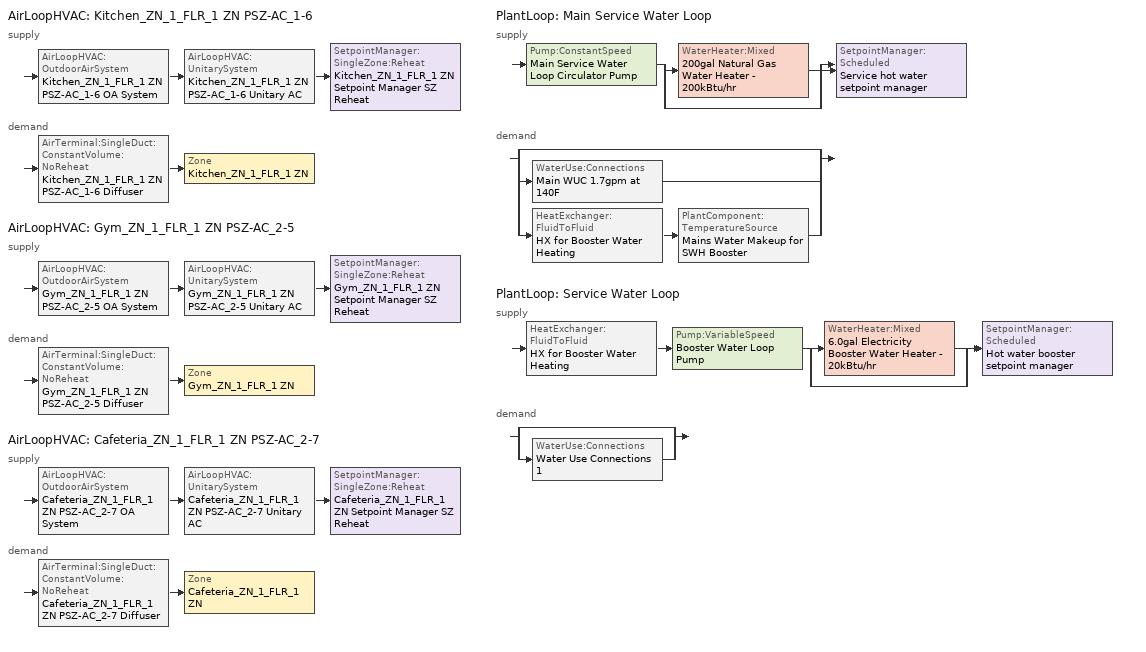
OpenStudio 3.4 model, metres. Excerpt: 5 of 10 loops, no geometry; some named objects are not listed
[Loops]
AirLoopHVAC 'Kitchen_ZN_1_FLR_1 ZN PSZ-AC_1-6'
 supply: AirLoopHVAC:OutdoorAirSystem 'Kitchen_ZN_1_FLR_1 ZN PSZ-AC_1-6 OA System' > AirLoopHVAC:UnitarySystem 'Kitchen_ZN_1_FLR_1 ZN PSZ-AC_1-6 Unitary AC' > SetpointManager:SingleZone:Reheat 'Kitchen_ZN_1_FLR_1 ZN Setpoint Manager SZ Reheat'
 demand: AirTerminal:SingleDuct:ConstantVolume:NoReheat 'Kitchen_ZN_1_FLR_1 ZN PSZ-AC_1-6 Diffuser' > Zone 'Kitchen_ZN_1_FLR_1 ZN'
AirLoopHVAC 'Gym_ZN_1_FLR_1 ZN PSZ-AC_2-5'
 supply: AirLoopHVAC:OutdoorAirSystem 'Gym_ZN_1_FLR_1 ZN PSZ-AC_2-5 OA System' > AirLoopHVAC:UnitarySystem 'Gym_ZN_1_FLR_1 ZN PSZ-AC_2-5 Unitary AC' > SetpointManager:SingleZone:Reheat 'Gym_ZN_1_FLR_1 ZN Setpoint Manager SZ Reheat'
 demand: AirTerminal:SingleDuct:ConstantVolume:NoReheat 'Gym_ZN_1_FLR_1 ZN PSZ-AC_2-5 Diffuser' > Zone 'Gym_ZN_1_FLR_1 ZN'
AirLoopHVAC 'Cafeteria_ZN_1_FLR_1 ZN PSZ-AC_2-7'
 supply: AirLoopHVAC:OutdoorAirSystem 'Cafeteria_ZN_1_FLR_1 ZN PSZ-AC_2-7 OA System' > AirLoopHVAC:UnitarySystem 'Cafeteria_ZN_1_FLR_1 ZN PSZ-AC_2-7 Unitary AC' > SetpointManager:SingleZone:Reheat 'Cafeteria_ZN_1_FLR_1 ZN Setpoint Manager SZ Reheat'
 demand: AirTerminal:SingleDuct:ConstantVolume:NoReheat 'Cafeteria_ZN_1_FLR_1 ZN PSZ-AC_2-7 Diffuser' > Zone 'Cafeteria_ZN_1_FLR_1 ZN'
PlantLoop 'Main Service Water Loop'
 supply: Pump:ConstantSpeed 'Main Service Water Loop Circulator Pump' > split
  | WaterHeater:Mixed '200gal Natural Gas Water Heater - 200kBtu/hr'
  | bypass
  join > SetpointManager:Scheduled 'Service hot water setpoint manager'
 demand: split
  | bypass
  | WaterUse:Connections 'Main WUC 1.7gpm at 140F'
  | HeatExchanger:FluidToFluid 'HX for Booster Water Heating' > PlantComponent:TemperatureSource 'Mains Water Makeup for SWH Booster'
PlantLoop 'Service Water Loop'
 supply: HeatExchanger:FluidToFluid 'HX for Booster Water Heating' > Pump:VariableSpeed 'Booster Water Loop Pump' > split
  | WaterHeater:Mixed '6.0gal Electricity Booster Water Heater - 20kBtu/hr'
  | bypass
  join > SetpointManager:Scheduled 'Hot water booster setpoint manager'
 demand: split
  | bypass
  | WaterUse:Connections 'Water Use Connections 1'
[Sizing:Zone] Zone Cooling Design Supply Air Temperature Input Method=SupplyAirTemperature; Zone Cooling Design Supply Air Temperature {C}=12.7778; Zone Cooling Design Supply Air Temperature Difference {deltaC}=11.11; Zone Heating Design Supply Air Temperature Input Method=SupplyAirTemperature; Zone Heating Design Supply Air Temperature {C}=50; Zone Heating Design Supply Air Temperature Difference {deltaC}=11.11; Zone Cooling Design Supply Air Humidity Ratio {kg-H2O/kg-air}=0.0085; Zone Heating Design Supply Air Humidity Ratio {kg-H2O/kg-air}=0.008; Cooling Design Air Flow Method=DesignDay; Heating Design Air Flow Method=DesignDay; Account for Dedicated Outdoor Air System=No; Dedicated Outdoor Air System Control Strategy=NeutralSupplyAir; Dedicated Outdoor Air Low Setpoint Temperature for Design {C}=autosize; Dedicated Outdoor Air High Setpoint Temperature for Design {C}=autosize
Name | Design Minimum Zone Ventilation Efficiency
Cafeteria_ZN_1_FLR_1 ZN; Gym_ZN_1_FLR_1 ZN; Kitchen_ZN_1_FLR_1 ZN
Mech_ZN_1_FLR_1 ZN | 0.6
[Zone equipment]
Cafeteria_ZN_1_FLR_1 ZN: Cafeteria_ZN_1_FLR_1 ZN PSZ-AC_2-7 Diffuser
Gym_ZN_1_FLR_1 ZN: Gym_ZN_1_FLR_1 ZN PSZ-AC_2-5 Diffuser
Kitchen_ZN_1_FLR_1 ZN: Kitchen_ZN_1_FLR_1 ZN PSZ-AC_1-6 Diffuser, Kitchen_ZN_1_FLR_1 ZN Exhaust Fan
[PlantLoop] Glycol Concentration=0; Plant Loop Volume {m3}=Autocalculate; Load Distribution Scheme=Optimal
Name | Maximum Loop Temperature {C} | Minimum Loop Temperature {C}
Main Service Water Loop | 60 | 10
Service Water Loop
[Sizing:Plant] Loop Type=Heating; Loop Design Temperature Difference {deltaC}=5; Sizing Option=NonCoincident; Zone Timesteps in Averaging Window=1; Coincident Sizing Factor Mode=None
Name | Design Loop Exit Temperature {C}
Main Service Water Loop | 60
Service Water Loop | 82.2222
[SetpointManager:Scheduled] Control Variable=Temperature
Name | Schedule
Service hot water setpoint manager | Service Water Loop Temp - 140F
Hot water booster setpoint manager | Service Water Booster Temp - 180.00000000000006F
[Pump:VariableSpeed]
Booster Water Loop Pump: Rated Pump Head {Pa}=0; Rated Power Consumption {W}=0; Motor Efficiency=1; Minimum Flow Rate {m3/s}=0; Pump Control Type=Continuous; Skin Loss Radiative Fraction=0.5; Design Power Sizing Method=PowerPerFlowPerPressure; Design Electric Power per Unit Flow Rate {W/(m3/s)}=348701.1; Design Shaft Power per Unit Flow Rate per Unit Head {W-s/m3-Pa}=1.28205; Design Minimum Flow Rate Fraction=0
[AirLoopHVAC] Availability Schedule=SchoolPrimary HVACOperationSchd; Design Supply Air Flow Rate {m3/s}=autosize; Design Return Air Flow Fraction of Supply Air Flow=1
Kitchen_ZN_1_FLR_1 ZN PSZ-AC_1-6; Gym_ZN_1_FLR_1 ZN PSZ-AC_2-5; Cafeteria_ZN_1_FLR_1 ZN PSZ-AC_2-7
[Sizing:System] Type of Load to Size On=Sensible; Design Outdoor Air Flow Rate {m3/s}=Autosize; Central Heating Maximum System Air Flow Ratio=1; Preheat Design Temperature {C}=7.22222; Preheat Design Humidity Ratio {kg-H2O/kg-Air}=0.008; Precool Design Temperature {C}=12.7778; Precool Design Humidity Ratio {kg-H2O/kg-Air}=0.008; Central Cooling Design Supply Air Temperature {C}=12.7778; Central Heating Design Supply Air Temperature {C}=50; Sizing Option=Coincident; 100% Outdoor Air in Cooling=No; 100% Outdoor Air in Heating=No; Central Cooling Design Supply Air Humidity Ratio {kg-H2O/kg-Air}=0.0085; Central Heating Design Supply Air Humidity Ratio {kg-H2O/kg-Air}=0.008; Cooling Design Air Flow Method=DesignDay; Heating Design Air Flow Method=DesignDay; System Outdoor Air Method=ZoneSum; Zone Maximum Outdoor Air Fraction=1; Cooling Supply Air Flow Rate Per Floor Area {m3/s-m2}=0.00996765; Cooling Fraction of Autosized Cooling Supply Air Flow Rate=1; Cooling Supply Air Flow Rate Per Unit Cooling Capacity {m3/s-W}=3.94755e-05; Heating Supply Air Flow Rate Per Floor Area {m3/s-m2}=0.00996765; Heating Fraction of Autosized Heating Supply Air Flow Rate=1; Heating Fraction of Autosized Cooling Supply Air Flow Rate=1; Heating Supply Air Flow Rate Per Unit Heating Capacity {m3/s-W}=3.15882e-05; Cooling Design Capacity Method=CoolingDesignCapacity; Cooling Design Capacity {W}=autosize; Cooling Design Capacity Per Floor Area {W/m2}=234.7; Fraction of Autosized Cooling Design Capacity=1; Heating Design Capacity Method=HeatingDesignCapacity; Heating Design Capacity {W}=autosize; Heating Design Capacity Per Floor Area {W/m2}=157; Fraction of Autosized Heating Design Capacity=1; Central Cooling Capacity Control Method=OnOff; Occupant Diversity=autosize
Kitchen_ZN_1_FLR_1 ZN PSZ-AC_1-6; Gym_ZN_1_FLR_1 ZN PSZ-AC_2-5; Cafeteria_ZN_1_FLR_1 ZN PSZ-AC_2-7
[Coil:Cooling:DX:TwoSpeed] Availability Schedule=Always On Discrete; Rated High Speed Total Cooling Capacity {W}=Autosize; Rated High Speed Sensible Heat Ratio=Autosize; Rated High Speed COP {W/W}=3; Rated High Speed Air Flow Rate {m3/s}=Autosize; Unit Internal Static Air Pressure {Pa}=773.3; Rated Low Speed Total Cooling Capacity {W}=Autosize; Rated Low Speed Sensible Heat Ratio=0.69; Rated Low Speed COP {W/W}=3; Condenser Type=AirCooled; Minimum Outdoor Dry-Bulb Temperature for Compressor Operation {C}=-25; High Speed Evaporative Condenser Effectiveness=0; High Speed Evaporative Condenser Air Flow Rate {m3/s}=Autosize; High Speed Evaporative Condenser Pump Rated Power Consumption {W}=Autosize; Low Speed Evaporative Condenser Effectiveness=0; Low Speed Evaporative Condenser Air Flow Rate {m3/s}=Autosize; Low Speed Evaporative Condenser Pump Rated Power Consumption {W}=Autosize; Basin Heater Capacity {W/K}=10; Basin Heater Setpoint Temperature {C}=2
Name | Total Cooling Capacity Function of Temperature Curve | Total Cooling Capacity Function of Flow Fraction Curve | Energy Input Ratio Function of Temperature Curve | Energy Input Ratio Function of Flow Fraction Curve | Part Load Fraction Correlation Curve | Low Speed Total Cooling Capacity Function of Temperature Curve | Low Speed Energy Input Ratio Function of Temperature Curve
Kitchen_ZN_1_FLR_1 ZN PSZ-AC_1-6 2spd DX AC Clg Coil | Curve Biquadratic 21 | Curve Quadratic 16 | Curve Biquadratic 22 | Curve Quadratic 17 | Curve Quadratic 18 | Curve Biquadratic 23 | Curve Biquadratic 24
Gym_ZN_1_FLR_1 ZN PSZ-AC_2-5 2spd DX AC Clg Coil | Curve Biquadratic 29 | Curve Quadratic 22 | Curve Biquadratic 30 | Curve Quadratic 23 | Curve Quadratic 24 | Curve Biquadratic 31 | Curve Biquadratic 32
Cafeteria_ZN_1_FLR_1 ZN PSZ-AC_2-7 2spd DX AC Clg Coil | Curve Biquadratic 37 | Curve Quadratic 28 | Curve Biquadratic 38 | Curve Quadratic 29 | Curve Quadratic 30 | Curve Biquadratic 39 | Curve Biquadratic 40
[Controller:OutdoorAir] Minimum Outdoor Air Flow Rate {m3/s}=autosize; Maximum Outdoor Air Flow Rate {m3/s}=Autosize; Economizer Control Type=NoEconomizer; Economizer Control Action Type=ModulateFlow; Economizer Maximum Limit Dry-Bulb Temperature {C}=28; Economizer Maximum Limit Enthalpy {J/kg}=64000; Lockout Type=NoLockout; Minimum Limit Type=FixedMinimum; Minimum Outdoor Air Schedule=SchoolPrimary MinOA_MotorizedDamper_Sched; High Humidity Control=No; Heat Recovery Bypass Control Type=BypassWhenWithinEconomizerLimits
Name | Controller Mechanical Ventilation
Kitchen_ZN_1_FLR_1 ZN PSZ-AC_1-6 OA System Controller | Controller Mechanical Ventilation 1
Gym_ZN_1_FLR_1 ZN PSZ-AC_2-5 OA System Controller | Controller Mechanical Ventilation 2
Cafeteria_ZN_1_FLR_1 ZN PSZ-AC_2-7 OA System Controller | Controller Mechanical Ventilation 3
[Controller:MechanicalVentilation] Availability Schedule=Always On Discrete
Controller Mechanical Ventilation 1; Controller Mechanical Ventilation 2; Controller Mechanical Ventilation 3
[AirLoopHVAC:OutdoorAirSystem]
Name | Controller
Kitchen_ZN_1_FLR_1 ZN PSZ-AC_1-6 OA System | Kitchen_ZN_1_FLR_1 ZN PSZ-AC_1-6 OA System Controller
Gym_ZN_1_FLR_1 ZN PSZ-AC_2-5 OA System | Gym_ZN_1_FLR_1 ZN PSZ-AC_2-5 OA System Controller
Cafeteria_ZN_1_FLR_1 ZN PSZ-AC_2-7 OA System | Cafeteria_ZN_1_FLR_1 ZN PSZ-AC_2-7 OA System Controller
[SetpointManager:SingleZone:Reheat] Minimum Supply Air Temperature {C}=12.7778; Maximum Supply Air Temperature {C}=50
Name | Control Zone
Kitchen_ZN_1_FLR_1 ZN Setpoint Manager SZ Reheat | Kitchen_ZN_1_FLR_1 ZN
Gym_ZN_1_FLR_1 ZN Setpoint Manager SZ Reheat | Gym_ZN_1_FLR_1 ZN
Cafeteria_ZN_1_FLR_1 ZN Setpoint Manager SZ Reheat | Cafeteria_ZN_1_FLR_1 ZN
[Coil:Heating:Gas] Availability Schedule=Always On Discrete; Gas Burner Efficiency=0.8; Nominal Capacity {W}=AutoSize; Parasitic Electric Load {W}=0; Parasitic Gas Load {W}=0
Kitchen_ZN_1_FLR_1 ZN PSZ-AC_1-6 Gas Htg Coil; Gym_ZN_1_FLR_1 ZN PSZ-AC_2-5 Gas Htg Coil; Cafeteria_ZN_1_FLR_1 ZN PSZ-AC_2-7 Gas Htg Coil
[Coil:Heating:Electric] Availability Schedule=Always Off Discrete; Efficiency=1; Nominal Capacity {W}=0
Kitchen_ZN_1_FLR_1 ZN PSZ-AC_1-6 No Heat; Gym_ZN_1_FLR_1 ZN PSZ-AC_2-5 No Heat; Cafeteria_ZN_1_FLR_1 ZN PSZ-AC_2-7 No Heat
[Fan:OnOff] Availability Schedule=Always On Discrete; Fan Total Efficiency=0.54; Pressure Rise {Pa}=622.722; Maximum Flow Rate {m3/s}=autosize; Motor Efficiency=0.9; Motor In Airstream Fraction=1
Name | Fan Power Ratio Function of Speed Ratio Curve | Fan Efficiency Ratio Function of Speed Ratio Curve
Kitchen_ZN_1_FLR_1 ZN PSZ-AC_1-6 Fan | Fan On Off Power Curve | Fan On Off Efficiency Curve
Gym_ZN_1_FLR_1 ZN PSZ-AC_2-5 Fan | Fan On Off Power Curve 1 | Fan On Off Efficiency Curve 1
Cafeteria_ZN_1_FLR_1 ZN PSZ-AC_2-7 Fan | Fan On Off Power Curve 2 | Fan On Off Efficiency Curve 2
[AirLoopHVAC:UnitarySystem] Control Type=Load; Dehumidification Control Type=None; Availability Schedule=SchoolPrimary HVACOperationSchd; Fan Placement=DrawThrough; Supply Air Fan Operating Mode Schedule=SchoolPrimary HVACOperationSchd; DX Heating Coil Sizing Ratio=1; Use DOAS DX Cooling Coil=No; DOAS DX Cooling Coil Leaving Minimum Air Temperature {C}=2; Latent Load Control=SensibleOnlyLoadControl; Supply Air Flow Rate During Cooling Operation {m3/s}=Autosize; Supply Air Flow Rate During Heating Operation {m3/s}=Autosize; Supply Air Flow Rate When No Cooling or Heating is Required {m3/s}=Autosize; Maximum Supply Air Temperature {C}=80; Maximum Outdoor Dry-Bulb Temperature for Supplemental Heater Operation {C}=21; Maximum Cycling Rate {cycles/hr}=2.5; Heat Pump Time Constant {s}=60; Fraction of On-Cycle Power Use=0.01; Heat Pump Fan Delay Time {s}=60; Ancilliary On-Cycle Electric Power {W}=0; Ancilliary Off-Cycle Electric Power {W}=0
Name | Controlling Zone or Thermostat Location | Supply Fan | Heating Coil | Cooling Coil | Supplemental Heating Coil
Kitchen_ZN_1_FLR_1 ZN PSZ-AC_1-6 Unitary AC | Kitchen_ZN_1_FLR_1 ZN | Kitchen_ZN_1_FLR_1 ZN PSZ-AC_1-6 Fan | Kitchen_ZN_1_FLR_1 ZN PSZ-AC_1-6 Gas Htg Coil | Kitchen_ZN_1_FLR_1 ZN PSZ-AC_1-6 2spd DX AC Clg Coil | Kitchen_ZN_1_FLR_1 ZN PSZ-AC_1-6 No Heat
Gym_ZN_1_FLR_1 ZN PSZ-AC_2-5 Unitary AC | Gym_ZN_1_FLR_1 ZN | Gym_ZN_1_FLR_1 ZN PSZ-AC_2-5 Fan | Gym_ZN_1_FLR_1 ZN PSZ-AC_2-5 Gas Htg Coil | Gym_ZN_1_FLR_1 ZN PSZ-AC_2-5 2spd DX AC Clg Coil | Gym_ZN_1_FLR_1 ZN PSZ-AC_2-5 No Heat
Cafeteria_ZN_1_FLR_1 ZN PSZ-AC_2-7 Unitary AC | Cafeteria_ZN_1_FLR_1 ZN | Cafeteria_ZN_1_FLR_1 ZN PSZ-AC_2-7 Fan | Cafeteria_ZN_1_FLR_1 ZN PSZ-AC_2-7 Gas Htg Coil | Cafeteria_ZN_1_FLR_1 ZN PSZ-AC_2-7 2spd DX AC Clg Coil | Cafeteria_ZN_1_FLR_1 ZN PSZ-AC_2-7 No Heat
[AirTerminal:SingleDuct:ConstantVolume:NoReheat] Availability Schedule=Always On Discrete; Maximum Air Flow Rate {m3/s}=AutoSize
Kitchen_ZN_1_FLR_1 ZN PSZ-AC_1-6 Diffuser; Gym_ZN_1_FLR_1 ZN PSZ-AC_2-5 Diffuser; Cafeteria_ZN_1_FLR_1 ZN PSZ-AC_2-7 Diffuser
[Fan:ZoneExhaust]
Kitchen_ZN_1_FLR_1 ZN Exhaust Fan: Availability Schedule=SchoolPrimary Kitchen_Exhaust_SCH; Fan Total Efficiency=0.6; Pressure Rise {Pa}=0; Maximum Flow Rate {m3/s}=2.12376; Flow Fraction Schedule=SchoolSecondary Kitchen_Exhaust_SCH_DCV; System Availability Manager Coupling Mode=Decoupled; Balanced Exhaust Fraction Schedule=SchoolSecondary Kitchen Exhaust Fan Balanced Exhaust Fraction Schedule
[Refrigeration:System]
RefrSystem - Primary School: Refrigeration Condenser=Refrigeration Condenser Air Cooled 1; Minimum Condensing Temperature {C}=21; Refrigeration System Working Fluid Type=R404a; Suction Temperature Control Type=ConstantSuctionTemperature; Suction Piping Zone=Kitchen_ZN_1_FLR_1 ZN
[Refrigeration:Case]
Case Primary School: Availability Schedule=Always On Discrete; Zone=Kitchen_ZN_1_FLR_1 ZN; Rated Ambient Temperature {C}=23.8889; Rated Ambient Relative Humidity {percent}=55; Rated Total Cooling Capacity per Unit Length {W/m}=734; Rated Latent Heat Ratio=0.08; Rated Runtime Fraction=0.85; Case Length {m}=3.66; Case Operating Temperature {C}=2; Latent Case Credit Curve Type=CaseTemperatureMethod; Latent Case Credit Curve=Refrigeration Case Latent Credit Curve; Standard Case Fan Power per Unit Length {W/m}=15.7143; Operating Case Fan Power per Unit Length {W/m}=15.7143; Standard Case Lighting Power per Unit Length {W/m}=33; Installed Case Lighting Power per Unit Length {W/m}=33; Case Lighting Schedule=SchoolPrimary walkin_occ_lght_SCH; Fraction of Lighting Energy to Case=1; Anti-Sweat Heater Control Type=None; Humidity at Zero Anti-Sweat Heater Energy {percent}=0; Case Height {m}=1.5; Fraction of Anti-Sweat Heater Energy to Case=0.2; Case Defrost Power per Unit Length {W/m}=0; Case Defrost Type=None; Case Defrost Schedule=Refrigeration Defrost Schedule; Case Defrost Drip-Down Schedule=Refrigeration Defrost Schedule 1; Defrost Energy Correction Curve Type=None; Under Case HVAC Return Air Fraction=0.05; Refrigerated Case Restocking Schedule=SchoolPrimary Kitchen_ZN_1_FLR_1_Case:2_SELFCONTAINEDDISPLAYCASE_CaseStockingSched; Case Credit Fraction Schedule=Refrigeration Case Credit Schedule; Design Evaporator Temperature or Brine Inlet Temperature {C}=-5.56
[Refrigeration:WalkIn]
Walk-In Primary School: Availability Schedule=Always On Discrete; Rated Coil Cooling Capacity {W}=2686.44; Operating Temperature {C}=-23; Rated Cooling Source Temperature {C}=-28.3333; Rated Total Heating Power {W}=0; Rated Cooling Coil Fan Power {W}=249.978; Rated Circulation Fan Power {W}=0; Rated Total Lighting Power {W}=120.78; Lighting Schedule=SchoolSecondary BLDG_LIGHT_SCH; Defrost Type=Electric; Defrost Control Type=TimeSchedule; Defrost Schedule=Refrigeration Defrost Schedule 2; Defrost Drip-Down Schedule=Refrigeration Defrost Schedule 3; Defrost Power {W}=1500.6; Temperature Termination Defrost Fraction to Ice=0.7; Restocking Schedule=SchoolSecondary Kitchen_ZN_1_FLR_1_Case:1_WALKINFREEZER_WalkInStockingSched; Insulated Floor Surface Area {m2}=11.1484; Insulated Floor U-Value {W/m2-K}=0.207; WalkIn Zone Boundary 1=Refrigeration Walk In Zone Boundary 1
[Refrigeration:WalkIn:ZoneBoundary]
Refrigeration Walk In Zone Boundary 1: Zone=Kitchen_ZN_1_FLR_1 ZN; Total Insulated Surface Area Facing Zone {m2}=43.4; Insulated Surface U-Value Facing Zone {W/m2-K}=0.235; Area of Stocking Doors Facing Zone {m2}=2; Height of Stocking Doors Facing Zone {m}=2; Stocking Door Opening Schedule Name Facing Zone=door_wi_sched; Stocking Door Opening Protection Type Facing Zone=StripCurtain
[Refrigeration:Condenser:AirCooled]
Refrigeration Condenser Air Cooled 1: Rated Effective Total Heat Rejection Rate Curve=Curve Linear 1; Rated Subcooling Temperature Difference {deltaC}=0; Condenser Fan Speed Control Type=Fixed; Rated Fan Power {W}=946.525; Minimum Fan Air Flow Ratio=0.1
[EnergyManagementSystem:Sensor] Output Variable or Output Meter=Zone Lights Electricity Rate
Name | Output Variable or Output Meter Index Key
Cafeteria_ZN_1_FLR_1ZN_LSr | Cafeteria_ZN_1_FLR_1 ZN
Gym_ZN_1_FLR_1ZN_LSr | Gym_ZN_1_FLR_1 ZN
Kitchen_ZN_1_FLR_1ZN_LSr | Kitchen_ZN_1_FLR_1 ZN
Mech_ZN_1_FLR_1ZN_LSr | Mech_ZN_1_FLR_1 ZN
[EnergyManagementSystem:Program]
SET_Lobby_ZN_1_FLR_1ZN_Light_EMS_Program: SET Lobby_ZN_1_FLR_1ZN_LSr_IP=0.093*Lobby_ZN_1_FLR_1ZN_LSr/Lobby_ZN_1_FLR_1ZN_Area; IF (Business_Sensor <= 0) && (Lobby_ZN_1_FLR_1ZN_LSr_IP >= 0.02); SET Lobby_ZN_1_FLR_1ZN_Light1_Actuator = 0.02*Lobby_ZN_1_FLR_1ZN_Area/0.09290304; ELSE; SET Lobby_ZN_1_FLR_1ZN_Light1_Actuator = NULL; ENDIF
SET_Main_Corridor_ZN_1_FLR_1ZN_Light_EMS_Program: SET Main_Corridor_ZN_1_FLR_1ZN_LSr_IP=0.093*Main_Corridor_ZN_1_FLR_1ZN_LSr/Main_Corridor_ZN_1_FLR_1ZN_Area; IF (Business_Sensor <= 0) && (Main_Corridor_ZN_1_FLR_1ZN_LSr_IP >= 0.02); SET Main_Corridor_ZN_1_FLR_1ZN_Light1_Actuator = 0.02*Main_Corridor_ZN_1_FLR_1ZN_Area/0.09290304; ELSE; SET Main_Corridor_ZN_1_FLR_1ZN_Light1_Actuator = NULL; ENDIF
SET_Mech_ZN_1_FLR_1ZN_Light_EMS_Program: SET Mech_ZN_1_FLR_1ZN_LSr_IP=0.093*Mech_ZN_1_FLR_1ZN_LSr/Mech_ZN_1_FLR_1ZN_Area; IF (Business_Sensor <= 0) && (Mech_ZN_1_FLR_1ZN_LSr_IP >= 0.02); SET Mech_ZN_1_FLR_1ZN_Light1_Actuator = 0.02*Mech_ZN_1_FLR_1ZN_Area/0.09290304; ELSE; SET Mech_ZN_1_FLR_1ZN_Light1_Actuator = NULL; ENDIF
SET_Mult_Class_1_Pod_1_ZN_1_FLR_1ZN_Light_EMS_Program: SET Mult_Class_1_Pod_1_ZN_1_FLR_1ZN_LSr_IP=0.093*Mult_Class_1_Pod_1_ZN_1_FLR_1ZN_LSr/Mult_Class_1_Pod_1_ZN_1_FLR_1ZN_Area; IF (Business_Sensor <= 0) && (Mult_Class_1_Pod_1_ZN_1_FLR_1ZN_LSr_IP >= 0.02); SET Mult_Class_1_Pod_1_ZN_1_FLR_1ZN_Light1_Actuator = 0.02*Mult_Class_1_Pod_1_ZN_1_FLR_1ZN_Area/0.09290304; ELSE; SET Mult_Class_1_Pod_1_ZN_1_FLR_1ZN_Light1_Actuator = NULL; ENDIF
SET_Mult_Class_1_Pod_2_ZN_1_FLR_1ZN_Light_EMS_Program: SET Mult_Class_1_Pod_2_ZN_1_FLR_1ZN_LSr_IP=0.093*Mult_Class_1_Pod_2_ZN_1_FLR_1ZN_LSr/Mult_Class_1_Pod_2_ZN_1_FLR_1ZN_Area; IF (Business_Sensor <= 0) && (Mult_Class_1_Pod_2_ZN_1_FLR_1ZN_LSr_IP >= 0.02); SET Mult_Class_1_Pod_2_ZN_1_FLR_1ZN_Light1_Actuator = 0.02*Mult_Class_1_Pod_2_ZN_1_FLR_1ZN_Area/0.09290304; ELSE; SET Mult_Class_1_Pod_2_ZN_1_FLR_1ZN_Light1_Actuator = NULL; ENDIF
SET_Mult_Class_1_Pod_3_ZN_1_FLR_1ZN_Light_EMS_Program: SET Mult_Class_1_Pod_3_ZN_1_FLR_1ZN_LSr_IP=0.093*Mult_Class_1_Pod_3_ZN_1_FLR_1ZN_LSr/Mult_Class_1_Pod_3_ZN_1_FLR_1ZN_Area; IF (Business_Sensor <= 0) && (Mult_Class_1_Pod_3_ZN_1_FLR_1ZN_LSr_IP >= 0.02); SET Mult_Class_1_Pod_3_ZN_1_FLR_1ZN_Light1_Actuator = 0.02*Mult_Class_1_Pod_3_ZN_1_FLR_1ZN_Area/0.09290304; ELSE; SET Mult_Class_1_Pod_3_ZN_1_FLR_1ZN_Light1_Actuator = NULL; ENDIF
SET_Mult_Class_2_Pod_1_ZN_1_FLR_1ZN_Light_EMS_Program: SET Mult_Class_2_Pod_1_ZN_1_FLR_1ZN_LSr_IP=0.093*Mult_Class_2_Pod_1_ZN_1_FLR_1ZN_LSr/Mult_Class_2_Pod_1_ZN_1_FLR_1ZN_Area; IF (Business_Sensor <= 0) && (Mult_Class_2_Pod_1_ZN_1_FLR_1ZN_LSr_IP >= 0.02); SET Mult_Class_2_Pod_1_ZN_1_FLR_1ZN_Light1_Actuator = 0.02*Mult_Class_2_Pod_1_ZN_1_FLR_1ZN_Area/0.09290304; ELSE; SET Mult_Class_2_Pod_1_ZN_1_FLR_1ZN_Light1_Actuator = NULL; ENDIF
SET_Mult_Class_2_Pod_2_ZN_1_FLR_1ZN_Light_EMS_Program: SET Mult_Class_2_Pod_2_ZN_1_FLR_1ZN_LSr_IP=0.093*Mult_Class_2_Pod_2_ZN_1_FLR_1ZN_LSr/Mult_Class_2_Pod_2_ZN_1_FLR_1ZN_Area; IF (Business_Sensor <= 0) && (Mult_Class_2_Pod_2_ZN_1_FLR_1ZN_LSr_IP >= 0.02); SET Mult_Class_2_Pod_2_ZN_1_FLR_1ZN_Light1_Actuator = 0.02*Mult_Class_2_Pod_2_ZN_1_FLR_1ZN_Area/0.09290304; ELSE; SET Mult_Class_2_Pod_2_ZN_1_FLR_1ZN_Light1_Actuator = NULL; ENDIF
SET_Mult_Class_2_Pod_3_ZN_1_FLR_1ZN_Light_EMS_Program: SET Mult_Class_2_Pod_3_ZN_1_FLR_1ZN_LSr_IP=0.093*Mult_Class_2_Pod_3_ZN_1_FLR_1ZN_LSr/Mult_Class_2_Pod_3_ZN_1_FLR_1ZN_Area; IF (Business_Sensor <= 0) && (Mult_Class_2_Pod_3_ZN_1_FLR_1ZN_LSr_IP >= 0.02); SET Mult_Class_2_Pod_3_ZN_1_FLR_1ZN_Light1_Actuator = 0.02*Mult_Class_2_Pod_3_ZN_1_FLR_1ZN_Area/0.09290304; ELSE; SET Mult_Class_2_Pod_3_ZN_1_FLR_1ZN_Light1_Actuator = NULL; ENDIF
SET_Offices_ZN_1_FLR_1ZN_Light_EMS_Program: SET Offices_ZN_1_FLR_1ZN_LSr_IP=0.093*Offices_ZN_1_FLR_1ZN_LSr/Offices_ZN_1_FLR_1ZN_Area; IF (Business_Sensor <= 0) && (Offices_ZN_1_FLR_1ZN_LSr_IP >= 0.02); SET Offices_ZN_1_FLR_1ZN_Light1_Actuator = 0.02*Offices_ZN_1_FLR_1ZN_Area/0.09290304; ELSE; SET Offices_ZN_1_FLR_1ZN_Light1_Actuator = NULL; ENDIF
[EnergyManagementSystem:ProgramCallingManager]
Transformer_Load_Prog_Manager: AfterPredictorAfterHVACManagers; Transformer_Load_Prog
Mains_Water_Prg_Mgr: BeginTimestepBeforePredictor; Mains_Water_Prg
SET_Bath_ZN_1_FLR_1 ZN_Light_EMS_Program_Manager: AfterPredictorAfterHVACManagers; SET_Bath_ZN_1_FLR_1ZN_Light_EMS_Program
SET_Cafeteria_ZN_1_FLR_1 ZN_Light_EMS_Program_Manager: AfterPredictorAfterHVACManagers; SET_Cafeteria_ZN_1_FLR_1ZN_Light_EMS_Program
SET_Computer_Class_ZN_1_FLR_1 ZN_Light_EMS_Program_Manager: AfterPredictorAfterHVACManagers; SET_Computer_Class_ZN_1_FLR_1ZN_Light_EMS_Program
SET_Corner_Class_1_Pod_1_ZN_1_FLR_1 ZN_Light_EMS_Program_Manager: AfterPredictorAfterHVACManagers; SET_Corner_Class_1_Pod_1_ZN_1_FLR_1ZN_Light_EMS_Program
SET_Corner_Class_1_Pod_2_ZN_1_FLR_1 ZN_Light_EMS_Program_Manager: AfterPredictorAfterHVACManagers; SET_Corner_Class_1_Pod_2_ZN_1_FLR_1ZN_Light_EMS_Program
SET_Corner_Class_1_Pod_3_ZN_1_FLR_1 ZN_Light_EMS_Program_Manager: AfterPredictorAfterHVACManagers; SET_Corner_Class_1_Pod_3_ZN_1_FLR_1ZN_Light_EMS_Program
SET_Corner_Class_2_Pod_1_ZN_1_FLR_1 ZN_Light_EMS_Program_Manager: AfterPredictorAfterHVACManagers; SET_Corner_Class_2_Pod_1_ZN_1_FLR_1ZN_Light_EMS_Program
SET_Corner_Class_2_Pod_2_ZN_1_FLR_1 ZN_Light_EMS_Program_Manager: AfterPredictorAfterHVACManagers; SET_Corner_Class_2_Pod_2_ZN_1_FLR_1ZN_Light_EMS_Program
SET_Corner_Class_2_Pod_3_ZN_1_FLR_1 ZN_Light_EMS_Program_Manager: AfterPredictorAfterHVACManagers; SET_Corner_Class_2_Pod_3_ZN_1_FLR_1ZN_Light_EMS_Program
SET_Corridor_Pod_1_ZN_1_FLR_1 ZN_Light_EMS_Program_Manager: AfterPredictorAfterHVACManagers; SET_Corridor_Pod_1_ZN_1_FLR_1ZN_Light_EMS_Program
SET_Corridor_Pod_2_ZN_1_FLR_1 ZN_Light_EMS_Program_Manager: AfterPredictorAfterHVACManagers; SET_Corridor_Pod_2_ZN_1_FLR_1ZN_Light_EMS_Program
SET_Corridor_Pod_3_ZN_1_FLR_1 ZN_Light_EMS_Program_Manager: AfterPredictorAfterHVACManagers; SET_Corridor_Pod_3_ZN_1_FLR_1ZN_Light_EMS_Program
SET_Gym_ZN_1_FLR_1 ZN_Light_EMS_Program_Manager: AfterPredictorAfterHVACManagers; SET_Gym_ZN_1_FLR_1ZN_Light_EMS_Program
SET_Kitchen_ZN_1_FLR_1 ZN_Light_EMS_Program_Manager: AfterPredictorAfterHVACManagers; SET_Kitchen_ZN_1_FLR_1ZN_Light_EMS_Program
SET_Library_Media_Center_ZN_1_FLR_1 ZN_Light_EMS_Program_Manager: AfterPredictorAfterHVACManagers; SET_Library_Media_Center_ZN_1_FLR_1ZN_Light_EMS_Program
SET_Lobby_ZN_1_FLR_1 ZN_Light_EMS_Program_Manager: AfterPredictorAfterHVACManagers; SET_Lobby_ZN_1_FLR_1ZN_Light_EMS_Program
SET_Main_Corridor_ZN_1_FLR_1 ZN_Light_EMS_Program_Manager: AfterPredictorAfterHVACManagers; SET_Main_Corridor_ZN_1_FLR_1ZN_Light_EMS_Program
SET_Mech_ZN_1_FLR_1 ZN_Light_EMS_Program_Manager: AfterPredictorAfterHVACManagers; SET_Mech_ZN_1_FLR_1ZN_Light_EMS_Program
SET_Mult_Class_1_Pod_1_ZN_1_FLR_1 ZN_Light_EMS_Program_Manager: AfterPredictorAfterHVACManagers; SET_Mult_Class_1_Pod_1_ZN_1_FLR_1ZN_Light_EMS_Program
SET_Mult_Class_1_Pod_2_ZN_1_FLR_1 ZN_Light_EMS_Program_Manager: AfterPredictorAfterHVACManagers; SET_Mult_Class_1_Pod_2_ZN_1_FLR_1ZN_Light_EMS_Program
SET_Mult_Class_1_Pod_3_ZN_1_FLR_1 ZN_Light_EMS_Program_Manager: AfterPredictorAfterHVACManagers; SET_Mult_Class_1_Pod_3_ZN_1_FLR_1ZN_Light_EMS_Program
SET_Mult_Class_2_Pod_1_ZN_1_FLR_1 ZN_Light_EMS_Program_Manager: AfterPredictorAfterHVACManagers; SET_Mult_Class_2_Pod_1_ZN_1_FLR_1ZN_Light_EMS_Program
SET_Mult_Class_2_Pod_2_ZN_1_FLR_1 ZN_Light_EMS_Program_Manager: AfterPredictorAfterHVACManagers; SET_Mult_Class_2_Pod_2_ZN_1_FLR_1ZN_Light_EMS_Program
SET_Mult_Class_2_Pod_3_ZN_1_FLR_1 ZN_Light_EMS_Program_Manager: AfterPredictorAfterHVACManagers; SET_Mult_Class_2_Pod_3_ZN_1_FLR_1ZN_Light_EMS_Program
SET_Offices_ZN_1_FLR_1 ZN_Light_EMS_Program_Manager: AfterPredictorAfterHVACManagers; SET_Offices_ZN_1_FLR_1ZN_Light_EMS_Program
[EnergyManagementSystem:OutputVariable]
Wired_LTG: EMS Variable=Wired_LTG; Type of Data in Variable=Summed; Update Frequency=ZoneTimeStep; Units=J
[ElectricLoadCenter:Transformer]
Transformer_1: Availability Schedule=Always On Discrete; Transformer Usage=PowerInFromGrid; Rated Capacity {VA}=112500; Phase=3; Conductor Material=Aluminum; Full Load Temperature Rise {C}=150; Fraction of Eddy Current Losses=0.1; Performance Input Method=NominalEfficiency; Nameplate Efficiency=0.987; Per Unit Load for Nameplate Efficiency=0.35; Reference Temperature for Nameplate Efficiency {C}=75; Consider Transformer Loss for Utility Cost=Yes; Meter Name 1=Wired_LTG_Electricity; Meter Name 2=InteriorEquipment:Electricity
[Pump:ConstantSpeed]
Main Service Water Loop Circulator Pump: Rated Flow Rate {m3/s}=autosize; Rated Pump Head {Pa}=29891; Rated Power Consumption {W}=autosize; Motor Efficiency=0.3; Fraction of Motor Inefficiencies to Fluid Stream=0; Pump Control Type=Intermittent; Design Power Sizing Method=PowerPerFlowPerPressure; Design Electric Power per Unit Flow Rate {W/(m3/s)}=348701.1; Design Shaft Power per Unit Flow Rate per Unit Head {W-s/m3-Pa}=1.28205
[WaterHeater:Mixed] Deadband Temperature Difference {deltaC}=2; Heater Control Type=Cycle; Off Cycle Parasitic Heat Fraction to Tank=0.8; Use Side Effectiveness=1; Source Side Effectiveness=1; Use Side Design Flow Rate {m3/s}=autosize; Source Side Design Flow Rate {m3/s}=autosize; Indirect Water Heating Recovery Time {hr}=1.5; Source Side Flow Control Mode=IndirectHeatPrimarySetpoint
Name | Tank Volume {m3} | Setpoint Temperature Schedule | Maximum Temperature Limit {C} | Heater Maximum Capacity {W} | Heater Fuel Type | Heater Thermal Efficiency | Off Cycle Parasitic Fuel Consumption Rate {W} | Off Cycle Parasitic Fuel Type | On Cycle Parasitic Fuel Consumption Rate {W} | On Cycle Parasitic Fuel Type | Ambient Temperature Indicator | Ambient Temperature Thermal Zone | Off Cycle Loss Coefficient to Ambient Temperature {W/K} | On Cycle Loss Coefficient to Ambient Temperature {W/K} | Ambient Temperature Schedule
200gal Natural Gas Water Heater - 200kBtu/hr | 0.757082 | Service Water Loop Temp - 140F | 60 | 58614.2 | NaturalGas | 0.78 | 970.33 | NaturalGas | 970.33 | NaturalGas | ThermalZone | Mech_ZN_1_FLR_1 ZN | 6 | 6
6.0gal Electricity Booster Water Heater - 20kBtu/hr | 0.0227125 | Service Water Booster Temp - 180.00000000000006F | 82.2222 | 6000.04 | Electricity | 1 | 0 | Electricity | 0 | Electricity | Schedule |  | 1.053 | 1.053 | Water Heater Ambient Temp Schedule - 71.6
[WaterHeater:Sizing] Design Mode=PeakDraw; Time Storage Can Meet Peak Draw {hr}=0.538503; Time for Tank Recovery {hr}=0; Nominal Tank Volume for Autosizing Plant Connections {m3}=1
200gal Natural Gas Water Heater - 200kBtu/hr; 6.0gal Electricity Booster Water Heater - 20kBtu/hr
[WaterUse:Connections] Drain Water Heat Exchanger Type=None; Drain Water Heat Exchanger Destination=Plant
Name | Water Use Equipment Name 1
Main WUC 1.7gpm at 140F | Main Service Water Use 1.7gpm at 140F
Water Use Connections 1 | Booster Water Fixture - 1.0 gpm at 180F
[WaterUse:Equipment:Definition]
Name | Peak Flow Rate {m3/s} | Target Temperature Schedule | Sensible Fraction Schedule | Latent Fraction Schedule
Main Service Water Use Def 1.7gpm | 0.000107253 | Mixed Water At Faucet Temp - 140F | Fraction Sensible - 0.2 | Fraction Latent - 0.05
Booster Water Fixture Def - 1.0 gpm | 6.30902e-05 | Mixed Water At Faucet Temp - 180F
[WaterUse:Equipment] Flow Rate Fraction Schedule=SchoolPrimary BLDG_SWH_SCH
Name | Water Use Equipment Definition
Main Service Water Use 1.7gpm at 140F | Main Service Water Use Def 1.7gpm
Booster Water Fixture - 1.0 gpm at 180F | Booster Water Fixture Def - 1.0 gpm
[HeatExchanger:FluidToFluid]
HX for Booster Water Heating: Loop Demand Side Design Flow Rate {m3/s}=autosize; Loop Supply Side Design Flow Rate {m3/s}=autosize; Heat Exchange Model Type=Ideal; Heat Exchanger U-Factor Times Area Value {W/K}=autosize; Control Type=UncontrolledOn; Minimum Temperature Difference to Activate Heat Exchanger {deltaC}=0.01; Heat Transfer Metering End Use Type=LoopToLoop; Component Override Cooling Control Temperature Mode=Loop; Sizing Factor=1; Operation Minimum Temperature Limit {C}=0; Operation Maximum Temperature Limit {C}=100
[PlantComponent:TemperatureSource]
Mains Water Makeup for SWH Booster: Design Volume Flow Rate {m3/s}=autosize; Temperature Specification Type=Scheduled; Source Temperature {C}=8; Source Temperature Schedule=Mains Water Temperature
[EnergyManagementSystem:Actuator]
Name | Actuated Component | Actuated Component Type | Actuated Component Control Type
Mains_Water_Temp_Act | Mains Water Temperature | Schedule:Constant | Schedule Value
Bath_ZN_1_FLR_1ZN_Light1_Actuator | PrimarySchool Restroom Lights | Lights | Electricity Rate
Cafeteria_ZN_1_FLR_1ZN_Light1_Actuator | PrimarySchool Cafeteria Lights | Lights | Electricity Rate
Computer_Class_ZN_1_FLR_1ZN_Light1_Actuator | PrimarySchool ComputerRoom Lights | Lights | Electricity Rate
Corner_Class_1_Pod_1_ZN_1_FLR_1ZN_Light1_Actuator; Corner_Class_1_Pod_2_ZN_1_FLR_1ZN_Light1_Actuator; Corner_Class_1_Pod_3_ZN_1_FLR_1ZN_Light1_Actuator; Corner_Class_2_Pod_1_ZN_1_FLR_1ZN_Light1_Actuator; Corner_Class_2_Pod_2_ZN_1_FLR_1ZN_Light1_Actuator; Corner_Class_2_Pod_3_ZN_1_FLR_1ZN_Light1_Actuator; Mult_Class_1_Pod_1_ZN_1_FLR_1ZN_Light1_Actuator | PrimarySchool Classroom Lights | Lights | Electricity Rate
Corridor_Pod_1_ZN_1_FLR_1ZN_Light1_Actuator; Corridor_Pod_2_ZN_1_FLR_1ZN_Light1_Actuator; Corridor_Pod_3_ZN_1_FLR_1ZN_Light1_Actuator; Main_Corridor_ZN_1_FLR_1ZN_Light1_Actuator | PrimarySchool Corridor Lights | Lights | Electricity Rate
Gym_ZN_1_FLR_1ZN_Light1_Actuator | PrimarySchool Gym Lights | Lights | Electricity Rate
Kitchen_ZN_1_FLR_1ZN_Light1_Actuator | PrimarySchool Kitchen Lights | Lights | Electricity Rate
Library_Media_Center_ZN_1_FLR_1ZN_Light1_Actuator | PrimarySchool Library Lights | Lights | Electricity Rate
Lobby_ZN_1_FLR_1ZN_Light1_Actuator | PrimarySchool Lobby Lights | Lights | Electricity Rate
Mech_ZN_1_FLR_1ZN_Light1_Actuator | PrimarySchool Mechanical Lights | Lights | Electricity Rate
[EnergyManagementSystem:InternalVariable] Internal Data Type=Zone Floor Area
Name | Internal Data Index Key
Cafeteria_ZN_1_FLR_1ZN_Area | Cafeteria_ZN_1_FLR_1 ZN
Gym_ZN_1_FLR_1ZN_Area | Gym_ZN_1_FLR_1 ZN
Kitchen_ZN_1_FLR_1ZN_Area | Kitchen_ZN_1_FLR_1 ZN
Mech_ZN_1_FLR_1ZN_Area | Mech_ZN_1_FLR_1 ZN
[Schedule:Constant]
Name | Value
Always On Discrete | 1
Always Off Discrete | 0
Mains Water Temperature | 10
[Schedule:Ruleset]
Name | Default Day Schedule | Summer Design Day Schedule | Winter Design Day Schedule
SchoolPrimary HVACOperationSchd | SchoolPrimary HVACOperationSchd Default | SchoolPrimary HVACOperationSchd Summer Design Day | SchoolPrimary HVACOperationSchd Winter Design Day
SchoolPrimary MinOA_MotorizedDamper_Sched | SchoolPrimary MinOA_MotorizedDamper_Sched Default | SchoolPrimary MinOA_MotorizedDamper_Sched Summer Design Day | SchoolPrimary MinOA_MotorizedDamper_Sched Winter Design Day
SchoolPrimary Kitchen_Exhaust_SCH | SchoolPrimary Kitchen_Exhaust_SCH Default | SchoolPrimary Kitchen_Exhaust_SCH Summer Design Day | SchoolPrimary Kitchen_Exhaust_SCH Winter Design Day
SchoolSecondary Kitchen_Exhaust_SCH_DCV | SchoolSecondary Kitchen_Exhaust_SCH_DCV Default | SchoolSecondary Kitchen_Exhaust_SCH_DCV Summer Design Day | SchoolSecondary Kitchen_Exhaust_SCH_DCV Winter Design Day
SchoolSecondary Kitchen Exhaust Fan Balanced Exhaust Fraction Schedule | SchoolSecondary Kitchen Exhaust Fan Balanced Exhaust Fraction Schedule Default | SchoolSecondary Kitchen Exhaust Fan Balanced Exhaust Fraction Schedule Summer Design Day | SchoolSecondary Kitchen Exhaust Fan Balanced Exhaust Fraction Schedule Winter Design Day
SchoolPrimary walkin_occ_lght_SCH | SchoolPrimary walkin_occ_lght_SCH Default | SchoolPrimary walkin_occ_lght_SCH Summer Design Day | SchoolPrimary walkin_occ_lght_SCH Winter Design Day
SchoolPrimary Kitchen_ZN_1_FLR_1_Case:2_SELFCONTAINEDDISPLAYCASE_CaseStockingSched | SchoolPrimary Kitchen_ZN_1_FLR_1_Case:2_SELFCONTAINEDDISPLAYCASE_CaseStockingSched Default | SchoolPrimary Kitchen_ZN_1_FLR_1_Case:2_SELFCONTAINEDDISPLAYCASE_CaseStockingSched Summer Design Day | SchoolPrimary Kitchen_ZN_1_FLR_1_Case:2_SELFCONTAINEDDISPLAYCASE_CaseStockingSched Winter Design Day
Refrigeration Defrost Schedule | Refrigeration Defrost Schedule Default
Refrigeration Defrost Schedule 1 | Refrigeration Defrost Schedule Default 1
Refrigeration Case Credit Schedule | Refrigeration Case Credit Schedule Default
SchoolSecondary Kitchen_ZN_1_FLR_1_Case:1_WALKINFREEZER_WalkInStockingSched | SchoolSecondary Kitchen_ZN_1_FLR_1_Case:1_WALKINFREEZER_WalkInStockingSched Default | SchoolSecondary Kitchen_ZN_1_FLR_1_Case:1_WALKINFREEZER_WalkInStockingSched Summer Design Day | SchoolSecondary Kitchen_ZN_1_FLR_1_Case:1_WALKINFREEZER_WalkInStockingSched Winter Design Day
SchoolSecondary BLDG_LIGHT_SCH | SchoolSecondary BLDG_LIGHT_SCH Default | SchoolSecondary BLDG_LIGHT_SCH Summer Design Day | SchoolSecondary BLDG_LIGHT_SCH Winter Design Day
door_wi_sched | door_wi_sched Default
Refrigeration Defrost Schedule 2 | Refrigeration Defrost Schedule Default 2
Refrigeration Defrost Schedule 3 | Refrigeration Defrost Schedule Default 3
Service Water Loop Temp - 140F | Service Water Loop Temp - 140F Default
Fraction Sensible - 0.2 | Fraction Sensible - 0.2 Default
Fraction Latent - 0.05 | Fraction Latent - 0.05 Default
Mixed Water At Faucet Temp - 140F | Mixed Water At Faucet Temp - 140F Default
SchoolPrimary BLDG_SWH_SCH | SchoolPrimary BLDG_SWH_SCH Default | SchoolPrimary BLDG_SWH_SCH Summer Design Day | SchoolPrimary BLDG_SWH_SCH Winter Design Day
Service Water Booster Temp - 180.00000000000006F | Service Water Booster Temp - 180.00000000000006F Default
Water Heater Ambient Temp Schedule - 71.6 | Water Heater Ambient Temp Schedule - 71.6 Default
Mixed Water At Faucet Temp - 180F | Mixed Water At Faucet Temp - 180F Default
[Schedule:Day]
SchoolPrimary HVACOperationSchd Default; SchoolPrimary MinOA_MotorizedDamper_Sched Default; SchoolPrimary Kitchen_Exhaust_SCH Default; SchoolPrimary Kitchen_Exhaust_SCH Wknd Day; SchoolPrimary Kitchen_Exhaust_SCH Wknd Day 1; SchoolSecondary Kitchen Exhaust Fan Balanced Exhaust Fraction Schedule Default; SchoolSecondary Kitchen Exhaust Fan Balanced Exhaust Fraction Schedule Wknd Day; SchoolSecondary Kitchen Exhaust Fan Balanced Exhaust Fraction Schedule Wknd Day 1; SchoolPrimary walkin_occ_lght_SCH Winter Design Day; SchoolSecondary BLDG_LIGHT_SCH Winter Design Day; SchoolPrimary BLDG_SWH_SCH Default; SchoolPrimary BLDG_SWH_SCH Sat Day; SchoolPrimary BLDG_SWH_SCH Sun|Sat Day; SchoolPrimary BLDG_SWH_SCH Sun|Sat Day 1: 24, 0, 0
SchoolPrimary HVACOperationSchd Winter Design Day; SchoolPrimary HVACOperationSchd Summer Design Day; SchoolPrimary HVACOperationSchd WntrDsn|SmrDsn|Wkdy Day: 7, 0, 0, 21, 0, 1, 24, 0, 0
SchoolPrimary MinOA_MotorizedDamper_Sched Winter Design Day; SchoolPrimary MinOA_MotorizedDamper_Sched Summer Design Day; SchoolPrimary MinOA_MotorizedDamper_Sched WntrDsn|SmrDsn|Wkdy Day; SchoolPrimary Kitchen_Exhaust_SCH Wkdy Day 1; SchoolPrimary Kitchen_Exhaust_SCH Wkdy Day 2; SchoolPrimary Kitchen_Exhaust_SCH Winter Design Day; SchoolPrimary Kitchen_Exhaust_SCH Summer Design Day: 8, 0, 0, 21, 0, 1, 24, 0, 0
SchoolPrimary Kitchen_Exhaust_SCH Wkdy Day: 8, 0, 0, 17, 0, 1, 24, 0, 0
SchoolSecondary Kitchen_Exhaust_SCH_DCV Default; SchoolSecondary Kitchen_Exhaust_SCH_DCV Winter Design Day; SchoolSecondary Kitchen_Exhaust_SCH_DCV Summer Design Day; SchoolPrimary walkin_occ_lght_SCH Summer Design Day; SchoolSecondary BLDG_LIGHT_SCH Summer Design Day: 24, 0, 1
SchoolSecondary Kitchen Exhaust Fan Balanced Exhaust Fraction Schedule Wkdy Day: 8, 0, 0, 17, 0, 0.746296, 24, 0, 0
SchoolSecondary Kitchen Exhaust Fan Balanced Exhaust Fraction Schedule Wkdy Day 1; SchoolSecondary Kitchen Exhaust Fan Balanced Exhaust Fraction Schedule Wkdy Day 2; SchoolSecondary Kitchen Exhaust Fan Balanced Exhaust Fraction Schedule Winter Design Day; SchoolSecondary Kitchen Exhaust Fan Balanced Exhaust Fraction Schedule Summer Design Day: 8, 0, 0, 21, 0, 0.746296, 24, 0, 0
SchoolPrimary walkin_occ_lght_SCH Default; SchoolPrimary walkin_occ_lght_SCH Wknd Day; SchoolPrimary walkin_occ_lght_SCH Wknd Day 1; SchoolSecondary BLDG_LIGHT_SCH Default; SchoolSecondary BLDG_LIGHT_SCH Wknd Day; SchoolSecondary BLDG_LIGHT_SCH Wknd Day 1: 24, 0, 0.1773
SchoolPrimary walkin_occ_lght_SCH Wkdy Day; SchoolPrimary walkin_occ_lght_SCH Wkdy Day 2: 7, 0, 0.1773, 21, 0, 0.468, 24, 0, 0.1773
SchoolPrimary walkin_occ_lght_SCH Wkdy Day 1: 8, 0, 0.1773, 20, 0, 0.26, 24, 0, 0.1773
SchoolPrimary Kitchen_ZN_1_FLR_1_Case:2_SELFCONTAINEDDISPLAYCASE_CaseStockingSched Default; SchoolPrimary Kitchen_ZN_1_FLR_1_Case:2_SELFCONTAINEDDISPLAYCASE_CaseStockingSched Winter Design Day; SchoolPrimary Kitchen_ZN_1_FLR_1_Case:2_SELFCONTAINEDDISPLAYCASE_CaseStockingSched Summer Design Day: 6, 0, 0, 7, 0, 50, 9, 0, 70, 10, 0, 80, 11, 0, 70, 13, 0, 50, 14, 0, 80, 15, 0, 90, 16, 0, 80, 24, 0, 0
Refrigeration Defrost Schedule Default; Refrigeration Defrost Schedule Default 1: 0, 59, 0, 24, 0, 0
Refrigeration Case Credit Schedule Default: 7, 0, 0.2, 21, 0, 0.4, 24, 0, 0.2
SchoolSecondary Kitchen_ZN_1_FLR_1_Case:1_WALKINFREEZER_WalkInStockingSched Default: 4, 0, 0, 5, 0, 725, 6, 0, 417, 7, 0, 290, 24, 0, 0
SchoolSecondary Kitchen_ZN_1_FLR_1_Case:1_WALKINFREEZER_WalkInStockingSched Winter Design Day; SchoolSecondary Kitchen_ZN_1_FLR_1_Case:1_WALKINFREEZER_WalkInStockingSched Summer Design Day; SchoolSecondary Kitchen_ZN_1_FLR_1_Case:1_WALKINFREEZER_WalkInStockingSched WntrDsn|SmrDsn|Wknd|Mon|Wed|Thu Day: 4, 0, 0, 5, 0, 125, 6, 0, 117, 7, 0, 90, 19, 0, 0, 20, 0, 125, 21, 0, 117, 22, 0, 90, 24, 0, 0
SchoolSecondary BLDG_LIGHT_SCH Wkdy Day; SchoolSecondary BLDG_LIGHT_SCH Wkdy Day 2: 7, 0, 0.1773, 21, 0, 0.9, 24, 0, 0.1773
SchoolSecondary BLDG_LIGHT_SCH Wkdy Day 1: 8, 0, 0.1773, 20, 0, 0.5, 24, 0, 0.1773
door_wi_sched Default: 6, 0, 0, 22, 0, 0.0625, 24, 0, 0
Refrigeration Defrost Schedule Default 2; Refrigeration Defrost Schedule Default 3: 0, 59, 1, 10, 0, 0, 10, 59, 1, 24, 0, 0
Service Water Loop Temp - 140F Default; Mixed Water At Faucet Temp - 140F Default: 24, 0, 60
Fraction Sensible - 0.2 Default: 24, 0, 0.2
Fraction Latent - 0.05 Default: 24, 0, 0.05
SchoolPrimary BLDG_SWH_SCH Summer Design Day: 7, 0, 0.05, 8, 0, 0.1, 9, 0, 0.34, 10, 0, 0.6, 11, 0, 0.63, 12, 0, 0.72, 13, 0, 0.79, 14, 0, 0.83, 15, 0, 0.61, 16, 0, 0.65, 18, 0, 0.1, 19, 0, 0.19, 20, 0, 0.25, 22, 0, 0.22, 23, 0, 0.12, 24, 0, 0.09
SchoolPrimary BLDG_SWH_SCH Wkdy Day; SchoolPrimary BLDG_SWH_SCH Wkdy Day 2: 8, 0, 0, 9, 0, 0.34, 10, 0, 0.6, 11, 0, 0.63, 12, 0, 0.72, 13, 0, 0.79, 14, 0, 0.83, 15, 0, 0.61, 16, 0, 0.65, 18, 0, 0.1, 19, 0, 0.19, 20, 0, 0.25, 24, 0, 0
SchoolPrimary BLDG_SWH_SCH Wkdy Day 1: 8, 0, 0, 18, 0, 0.1, 19, 0, 0.19, 20, 0, 0.25, 24, 0, 0
SchoolPrimary BLDG_SWH_SCH Winter Design Day: 9, 0, 0.03, 13, 0, 0.05, 24, 0, 0.03
Service Water Booster Temp - 180.00000000000006F Default; Mixed Water At Faucet Temp - 180F Default: 24, 0, 82.2222
Water Heater Ambient Temp Schedule - 71.6 Default: 24, 0, 22
[Schedule:Rule] Date Specification Type=DateRange
Name | Schedule Ruleset | Rule Order | Day Schedule | Apply Monday | Apply Tuesday | Apply Wednesday | Apply Thursday | Apply Friday | Start Month | Start Day | End Month | End Day | Apply Sunday | Apply Saturday
Schedule Rule 81 | SchoolPrimary HVACOperationSchd | 0 | SchoolPrimary HVACOperationSchd WntrDsn|SmrDsn|Wkdy Day | Yes | Yes | Yes | Yes | Yes | 1 | 1 | 12 | 31
Schedule Rule 82 | SchoolPrimary MinOA_MotorizedDamper_Sched | 0 | SchoolPrimary MinOA_MotorizedDamper_Sched WntrDsn|SmrDsn|Wkdy Day | Yes | Yes | Yes | Yes | Yes | 1 | 1 | 12 | 31
Schedule Rule 83 | SchoolPrimary Kitchen_Exhaust_SCH | 4 | SchoolPrimary Kitchen_Exhaust_SCH Wkdy Day | Yes | Yes | Yes | Yes | Yes | 1 | 1 | 6 | 30
Schedule Rule 84 | SchoolPrimary Kitchen_Exhaust_SCH | 3 | SchoolPrimary Kitchen_Exhaust_SCH Wkdy Day 1 | Yes | Yes | Yes | Yes | Yes | 7 | 1 | 9 | 1
Schedule Rule 85 | SchoolPrimary Kitchen_Exhaust_SCH | 2 | SchoolPrimary Kitchen_Exhaust_SCH Wkdy Day 2 | Yes | Yes | Yes | Yes | Yes | 9 | 1 | 12 | 31
Schedule Rule 86 | SchoolPrimary Kitchen_Exhaust_SCH | 1 | SchoolPrimary Kitchen_Exhaust_SCH Wknd Day |  |  |  |  |  | 1 | 1 | 6 | 30 | Yes | Yes
Schedule Rule 87 | SchoolPrimary Kitchen_Exhaust_SCH | 0 | SchoolPrimary Kitchen_Exhaust_SCH Wknd Day 1 |  |  |  |  |  | 7 | 1 | 9 | 1 | Yes | Yes
Schedule Rule 88 | SchoolSecondary Kitchen Exhaust Fan Balanced Exhaust Fraction Schedule | 4 | SchoolSecondary Kitchen Exhaust Fan Balanced Exhaust Fraction Schedule Wkdy Day | Yes | Yes | Yes | Yes | Yes | 1 | 1 | 6 | 30
Schedule Rule 89 | SchoolSecondary Kitchen Exhaust Fan Balanced Exhaust Fraction Schedule | 3 | SchoolSecondary Kitchen Exhaust Fan Balanced Exhaust Fraction Schedule Wkdy Day 1 | Yes | Yes | Yes | Yes | Yes | 7 | 1 | 9 | 1
Schedule Rule 90 | SchoolSecondary Kitchen Exhaust Fan Balanced Exhaust Fraction Schedule | 2 | SchoolSecondary Kitchen Exhaust Fan Balanced Exhaust Fraction Schedule Wkdy Day 2 | Yes | Yes | Yes | Yes | Yes | 9 | 1 | 12 | 31
Schedule Rule 91 | SchoolSecondary Kitchen Exhaust Fan Balanced Exhaust Fraction Schedule | 1 | SchoolSecondary Kitchen Exhaust Fan Balanced Exhaust Fraction Schedule Wknd Day |  |  |  |  |  | 1 | 1 | 6 | 30 | Yes | Yes
Schedule Rule 92 | SchoolSecondary Kitchen Exhaust Fan Balanced Exhaust Fraction Schedule | 0 | SchoolSecondary Kitchen Exhaust Fan Balanced Exhaust Fraction Schedule Wknd Day 1 |  |  |  |  |  | 7 | 1 | 9 | 1 | Yes | Yes
Schedule Rule 94 | SchoolPrimary walkin_occ_lght_SCH | 4 | SchoolPrimary walkin_occ_lght_SCH Wkdy Day | Yes | Yes | Yes | Yes | Yes | 1 | 1 | 6 | 30
Schedule Rule 95 | SchoolPrimary walkin_occ_lght_SCH | 3 | SchoolPrimary walkin_occ_lght_SCH Wkdy Day 1 | Yes | Yes | Yes | Yes | Yes | 7 | 1 | 9 | 1
Schedule Rule 96 | SchoolPrimary walkin_occ_lght_SCH | 2 | SchoolPrimary walkin_occ_lght_SCH Wkdy Day 2 | Yes | Yes | Yes | Yes | Yes | 9 | 1 | 12 | 31
Schedule Rule 97 | SchoolPrimary walkin_occ_lght_SCH | 1 | SchoolPrimary walkin_occ_lght_SCH Wknd Day |  |  |  |  |  | 1 | 1 | 6 | 30 | Yes | Yes
Schedule Rule 98 | SchoolPrimary walkin_occ_lght_SCH | 0 | SchoolPrimary walkin_occ_lght_SCH Wknd Day 1 |  |  |  |  |  | 7 | 1 | 9 | 1 | Yes | Yes
Schedule Rule 99 | SchoolSecondary Kitchen_ZN_1_FLR_1_Case:1_WALKINFREEZER_WalkInStockingSched | 0 | SchoolSecondary Kitchen_ZN_1_FLR_1_Case:1_WALKINFREEZER_WalkInStockingSched WntrDsn|SmrDsn|Wknd|Mon|Wed|Thu Day | Yes |  | Yes | Yes |  | 1 | 1 | 12 | 31 | Yes | Yes
Schedule Rule 100 | SchoolSecondary BLDG_LIGHT_SCH | 4 | SchoolSecondary BLDG_LIGHT_SCH Wkdy Day | Yes | Yes | Yes | Yes | Yes | 1 | 1 | 6 | 30
Schedule Rule 101 | SchoolSecondary BLDG_LIGHT_SCH | 3 | SchoolSecondary BLDG_LIGHT_SCH Wkdy Day 1 | Yes | Yes | Yes | Yes | Yes | 7 | 1 | 9 | 1
Schedule Rule 102 | SchoolSecondary BLDG_LIGHT_SCH | 2 | SchoolSecondary BLDG_LIGHT_SCH Wkdy Day 2 | Yes | Yes | Yes | Yes | Yes | 9 | 1 | 12 | 31
Schedule Rule 103 | SchoolSecondary BLDG_LIGHT_SCH | 1 | SchoolSecondary BLDG_LIGHT_SCH Wknd Day |  |  |  |  |  | 1 | 1 | 6 | 30 | Yes | Yes
Schedule Rule 104 | SchoolSecondary BLDG_LIGHT_SCH | 0 | SchoolSecondary BLDG_LIGHT_SCH Wknd Day 1 |  |  |  |  |  | 7 | 1 | 9 | 1 | Yes | Yes
Schedule Rule 106 | SchoolPrimary BLDG_SWH_SCH | 5 | SchoolPrimary BLDG_SWH_SCH Sat Day |  |  |  |  |  | 9 | 16 | 12 | 31 |  | Yes
Schedule Rule 107 | SchoolPrimary BLDG_SWH_SCH | 4 | SchoolPrimary BLDG_SWH_SCH Sun|Sat Day |  |  |  |  |  | 1 | 1 | 6 | 15 | Yes | Yes
Schedule Rule 108 | SchoolPrimary BLDG_SWH_SCH | 3 | SchoolPrimary BLDG_SWH_SCH Sun|Sat Day 1 |  |  |  |  |  | 6 | 16 | 9 | 15 | Yes | Yes
Schedule Rule 109 | SchoolPrimary BLDG_SWH_SCH | 2 | SchoolPrimary BLDG_SWH_SCH Wkdy Day | Yes | Yes | Yes | Yes | Yes | 1 | 1 | 6 | 15
Schedule Rule 110 | SchoolPrimary BLDG_SWH_SCH | 1 | SchoolPrimary BLDG_SWH_SCH Wkdy Day 1 | Yes | Yes | Yes | Yes | Yes | 6 | 16 | 9 | 15
Schedule Rule 111 | SchoolPrimary BLDG_SWH_SCH | 0 | SchoolPrimary BLDG_SWH_SCH Wkdy Day 2 | Yes | Yes | Yes | Yes | Yes | 9 | 16 | 12 | 31
[Curve:Biquadratic] Minimum Value of x=17; Maximum Value of x=22; Minimum Value of y=13; Maximum Value of y=46
Name | Coefficient1 Constant | Coefficient2 x | Coefficient3 x**2 | Coefficient4 y | Coefficient5 y**2 | Coefficient6 x*y
Curve Biquadratic 21; Curve Biquadratic 23; Curve Biquadratic 29; Curve Biquadratic 31; Curve Biquadratic 37; Curve Biquadratic 39 | 0.42415 | 0.04426 | -0.00042 | 0.00333 | -8e-05 | -0.00021
Curve Biquadratic 22; Curve Biquadratic 24; Curve Biquadratic 30; Curve Biquadratic 32; Curve Biquadratic 38; Curve Biquadratic 40 | 1.23649 | -0.02431 | 0.00057 | -0.01434 | 0.00063 | -0.00038
[Curve:Quadratic]
Name | Coefficient1 Constant | Coefficient2 x | Coefficient3 x**2 | Minimum Value of x | Maximum Value of x
Curve Quadratic 16; Curve Quadratic 22; Curve Quadratic 28 | 0.77136 | 0.34053 | -0.11088 | 0.75918 | 1.13877
Curve Quadratic 17; Curve Quadratic 23; Curve Quadratic 29 | 1.2055 | -0.32953 | 0.12308 | 0.75918 | 1.13877
Curve Quadratic 18; Curve Quadratic 24; Curve Quadratic 30 | 0.771 | 0.229 | 0 | 0 | 1
[Curve:Exponent] Coefficient1 Constant=1; Coefficient2 Constant=0; Coefficient3 Constant=0; Minimum Value of x=0; Maximum Value of x=1
Fan On Off Power Curve; Fan On Off Power Curve 1; Fan On Off Power Curve 2
[Curve:Cubic]
Name | Coefficient1 Constant | Coefficient2 x | Coefficient3 x**2 | Coefficient4 x**3 | Minimum Value of x | Maximum Value of x
Fan On Off Efficiency Curve; Fan On Off Efficiency Curve 1; Fan On Off Efficiency Curve 2 | 1 | 0 | 0 | 0 | 0 | 1
Refrigeration Case Latent Credit Curve | 0.0265263 | 0.00107803 | 6.02558e-05 | 1.23732e-06 | -35 | 20
[Curve:Linear]
Curve Linear 1: Coefficient1 Constant=0; Coefficient2 x=1018.49; Minimum Value of x=1.4; Maximum Value of x=33.3
